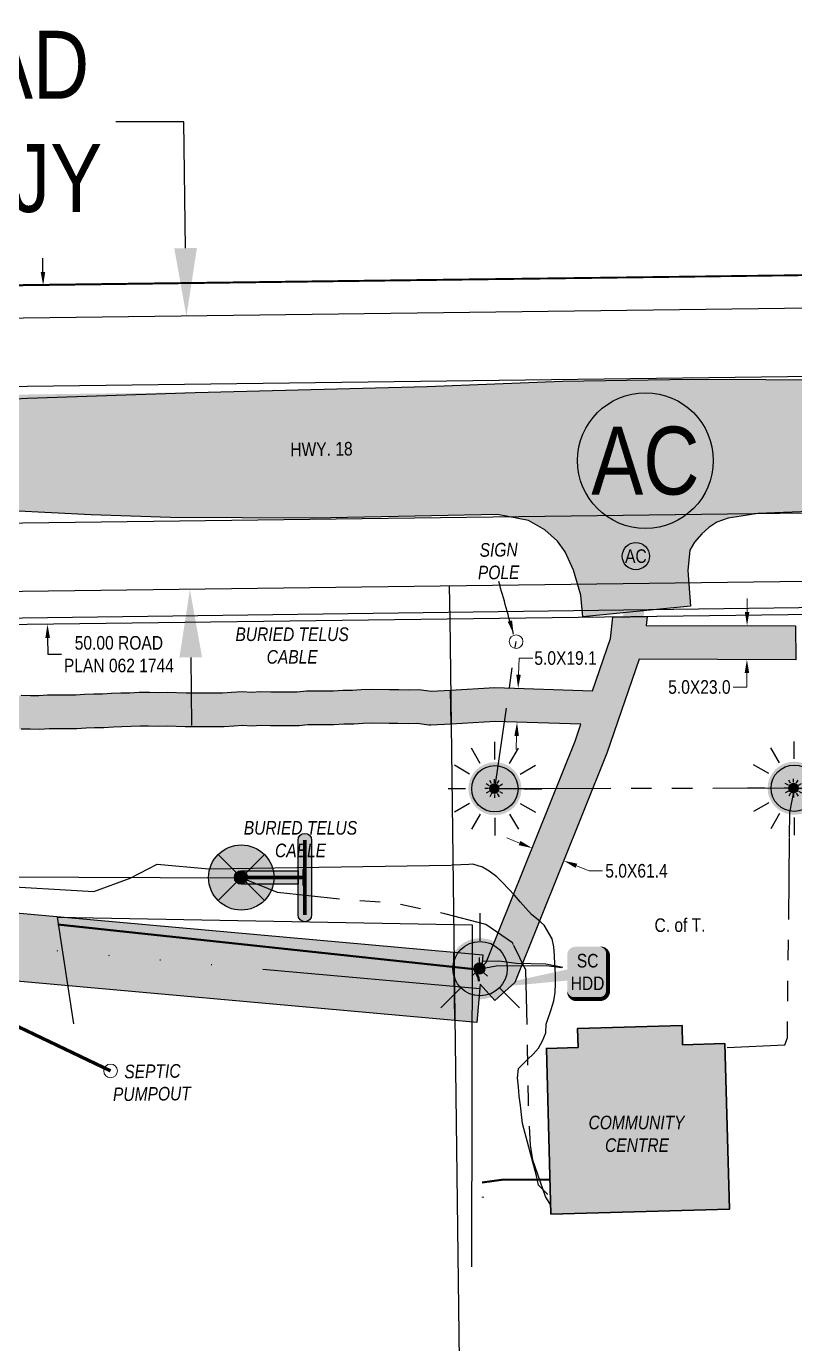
# Model space of a CAD drawing. Extents: x 57693 to 70573, y 5994359 to 6008381.
# Drawn here: x 65379.9 to 65492.8, y 5998393.6 to 5998587.4 of the extents above; entities that cross this region are included whole.
import ezdxf
from ezdxf.enums import TextEntityAlignment as Align

# ---------------------------------------------------------------- set-up
doc = ezdxf.new("R2010")
doc.units = 0
doc.header["$LTSCALE"] = 5
doc.header["$PDSIZE"] = -3
for name, pattern in [('COOP2', [10, 5, -1, 0, -1, 0, -1, 0, -1, 0, -1]), ('DASHDOT', [25.4, 12.7, -6.35, 0, -6.35]), ('POWERLINE5', [7.8, 2.4, -0.6, 0.6, -0.6, 0.6, -0.6, 2.4])]:
    doc.linetypes.add(name, pattern=pattern)
doc.layers.get('Defpoints').update_dxf_attribs({"color": 9})
for name, color, linetype in [('AS-FENCE', 48, 'foc-FENCE'), ('AS-POWER', 104, 'foc-POWER'), ('AS-POWER-EXISTING', 72, 'POWERLINE5'), ('AS-POWER-EXISTING-PP', 72, 'Continuous'), ('AS-POWER-EXISTING-PP-1000', 72, 'Continuous'), ('AS-RESIDENCE-T-1000', 14, 'Continuous'), ('AS-ROADS', 254, 'Continuous'), ('AS-SYMBOL', 7, 'Continuous'), ('AS-SYMBOL-1000', 7, 'Continuous'), ('AS-TELEPHONE', 224, 'foc-TEL'), ('AS-TELEPHONE-T-1000', 224, 'Continuous'), ('CG-NOTES', 7, 'Continuous'), ('CG-NOTES-1000', 7, 'Continuous'), ('L-ROAD-T-1000', 7, 'Continuous'), ('L-TITLEDB', 4, 'Continuous'), ('L-TITLEDB-T', 4, 'Continuous'), ('L-TITLEDB-T-1000', 4, 'Continuous'), ('P-APEX RECON PAY ITEMS-1000', 240, 'Continuous'), ('P-APEX RECON-10m BUFFER', 51, 'COOP2'), ('P-APEX RECON-URBAN', 30, 'COOP2'), ('P-APEX RECON-WORK AREA', 104, 'Continuous')]:
    doc.layers.add(name, color=color, linetype=linetype)
for name, color, linetype, lineweight in [('AS-GENERAL', 48, 'Continuous', 18), ('AS-RECON EXISTING', 151, 'DASHDOT', 40), ('P-APEX RECON-TWS-T-1000', 104, 'Continuous', 9), ('T-TEXT-1000', 48, 'Continuous', 18)]:
    doc.layers.add(name, color=color, linetype=linetype, lineweight=lineweight)
doc.layers.add('AS-STRUCTURE', color=7, linetype='Continuous', lineweight=30, true_color=0x595959)
doc.layers.add('AS-STRUCTURE-H', color=7, linetype='Continuous', true_color=0xa8a8a8)
doc.layers.add('P-APEX RECON-TO BE DRILLED-H', color=7, linetype='Continuous', true_color=0xffafe1)
doc.styles.add('1.8', font='ARIALN.TTF', dxfattribs={"height": 2})
doc.styles.add('175L', font='ARIALN.TTF', dxfattribs={"height": 10})
doc.styles.add('80', font='ARIALN.TTF', dxfattribs={"height": 10})
doc.styles.add('80CG', font='ARIALN.TTF', dxfattribs={"height": 10})
doc.styles.add('foc-LtypeFont', font='ARIALN.TTF', dxfattribs={"height": 7.35})
doc.linetypes.add('foc-FENCE', pattern='A,10,-1,["X",foc-LtypeFont,S=0.2,R=0,X=-0.625,Y=-0.75],-1.24', length=12.24)
doc.linetypes.add('foc-POWER', pattern='A,6,-1,["P",foc-LtypeFont,S=0.2,R=0,X=-0.625,Y=-0.75],-1.24,4', length=12.24)
doc.linetypes.add('foc-TEL', pattern='A,2,-1,["T",foc-LtypeFont,S=0.2,R=0,X=-0.425,Y=-0.75],-1.24,8', length=12.24)
doc.dimstyles.new('Compass 1 000', dxfattribs={"dimtxt": 1.8, "dimasz": 2, "dimexe": 0.2, "dimexo": 0.0625, "dimgap": 0.5, "dimtad": 0, "dimtih": 1, "dimtoh": 1, "dimzin": 0, "dimdsep": 46, "dimtxsty": '1.8', "dimcen": 0.1, "dimse1": 1, "dimse2": 1, "dimclrd": 256, "dimclrt": 256, "dimaunit": 1, "dimadec": 4, "dimazin": 0, "dimtfac": 0.06, "dimtofl": 0, "dimtmove": 0, "dimatfit": 0, "dimfxl": 0.2, "dimtolj": 1, "dimtzin": 0, "dimlwd": -1, "dimarcsym": 0})
doc.dimstyles.new('Compass 5 000', dxfattribs={"dimscale": 5, "dimtxt": 9, "dimasz": 2, "dimexe": 0.2, "dimexo": 0.0625, "dimgap": 0.5, "dimtad": 0, "dimtih": 1, "dimtoh": 1, "dimzin": 0, "dimdsep": 46, "dimtxsty": '80CG', "dimcen": 0.1, "dimse1": 1, "dimse2": 1, "dimclrd": 256, "dimclrt": 256, "dimaunit": 1, "dimadec": 4, "dimazin": 0, "dimtfac": 0.06, "dimtofl": 0, "dimtmove": 0, "dimatfit": 1, "dimfxl": 0.2, "dimtolj": 1, "dimtzin": 0, "dimlwd": -1, "dimarcsym": 0})

# ---------------------------------------------------------------- blocks, each defined once
blk = doc.blocks.new('*U417')
h = blk.add_hatch(color=255)
h.dxf.hatch_style = 1
edge = h.paths.add_edge_path()
edge.add_arc((0, -1.1), 0.2, 179.9939, 359.9939, ccw=False)
edge.add_line((-0.2, -1.1), (-0.2, 0.2))
edge.add_line((-0.2, 0.2), (-0.2, 1.1))
edge.add_arc((0, 1.1), 0.2, -0.0061, 179.9939, ccw=False)
edge.add_line((0.2, 1.1), (0.2, -1.1))
h = blk.add_hatch(color=255)
h.dxf.hatch_style = 1
edge = h.paths.add_edge_path()
edge.add_arc((-1.87, 0), 0.2, 89.9939, 269.9939, ccw=False)
edge.add_line((-1.87, 0.2), (-0.2, 0.2))
edge.add_line((-0.2, 0.2), (-0.2, -0.2))
edge.add_line((-0.2, -0.2), (-1.87, -0.2))
at = {"color": 255}
blk.add_lwpolyline([(0.2, -1.1, -1), (-0.2, -1.1), (-0.2, 0.2), (-0.2, 1.1, -1), (0.2, 1.1)], format="xyb", close=True, dxfattribs=at)
at = {"color": 72, "const_width": 0.1, "flags": 128}
for points in [[(0, -1.1), (0, 1.1)], [(-1.87, 0), (0, 0)]]:
    blk.add_lwpolyline(points, dxfattribs=at)
at = {"color": 255, "flags": 128}
blk.add_lwpolyline([(-1.87, -0.2, -1), (-1.87, 0.2), (-0.2, 0.2), (-0.2, -0.2)], format="xyb", close=True, dxfattribs=at)
blk = doc.blocks.new('POWERPOLE')
h = blk.add_hatch(color=255)
edge = h.paths.add_edge_path()
edge.add_arc((0, 0), 0.96, 0, 360)
at = {"linetype": 'Continuous'}
for p, q in [((0.679, -0.679), (-0.679, 0.679)), ((-0.679, -0.679), (0.679, 0.679))]:
    blk.add_line(p, q, dxfattribs=at)
blk.add_circle((0, 0), 0.96, dxfattribs=at)
blk = doc.blocks.new('*D490')
at = {"layer": 'Defpoints', "color": 0, "transparency": 16777216}
for p in [(65403.42, 5998544.79), (65422.28, 5998545.03), (65422.79, 5998504.83)]:
    blk.add_point(p, dxfattribs=at)
at = {"layer": 'L-TITLEDB-T', "transparency": 16777216}
for p, q in [((65403.06, 5998573.37), (65393.06, 5998573.37)), ((65403.3, 5998554.79), (65403.06, 5998573.37)), ((65404.05, 5998494.59), (65404.18, 5998484.59))]:
    blk.add_line(p, q, dxfattribs=at)
for points in [[(65404.96, 5998554.81), (65401.63, 5998554.77), (65403.42, 5998544.79)], [(65405.72, 5998494.61), (65402.39, 5998494.57), (65403.93, 5998504.59)]]:
    blk.add_solid(points, dxfattribs=at)
at = {"layer": 'L-TITLEDB-T', "transparency": 16777216, "insert": (65356.66, 5998573.37), "char_height": 10, "attachment_point": 5, "style": '80CG'}
blk.add_mtext('\\A1;40.24 ROAD\\PPLAN 468 JY', dxfattribs=at)
blk = doc.blocks.new('*U1187')
h = blk.add_hatch(color=255)
h.dxf.hatch_style = 1
edge = h.paths.add_edge_path()
edge.add_arc((0, 0), 9.99, 0, 360)
at = {"color": 170}
blk.add_circle((0, 0), 9.99, dxfattribs=at)
at = {"color": 170, "style": '175L'}
blk.add_text('AC', height=10, dxfattribs=at).set_placement((0, 0), align=Align.MIDDLE_CENTER)
blk = doc.blocks.new('WAT')
h = blk.add_hatch(color=255)
h.dxf.hatch_style = 1
edge = h.paths.add_edge_path()
edge.add_arc((0, 0), 0.9, 0, 360)
at = {"color": 170}
for p, q in [((0, 0.816), (0, 1.633)), ((-0.577, -0.577), (-1.155, -1.155)), ((0.577, -0.577), (1.155, -1.155))]:
    blk.add_line(p, q, dxfattribs=at)
blk.add_circle((0, 0), 0.8, dxfattribs=at)
blk = doc.blocks.new('*D1963')
at = {"layer": 'Defpoints', "color": 0, "transparency": 16777216}
for p in [(65455.01, 5998468.4), (65459.65, 5998466.54), (65458.9, 5998464.67)]:
    blk.add_point(p, dxfattribs=at)
at = {"layer": 'P-APEX RECON-TWS-T-1000', "transparency": 16777216}
for p, q in [((65452.4, 5998467.27), (65450.55, 5998468.02)), ((65460.75, 5998463.93), (65462.61, 5998463.18)), ((65462.61, 5998463.18), (65464.61, 5998463.18))]:
    blk.add_line(p, q, dxfattribs=at)
for points in [[(65452.53, 5998467.58), (65452.28, 5998466.96), (65454.26, 5998466.53)], [(65460.88, 5998464.24), (65460.63, 5998463.62), (65458.9, 5998464.67)]]:
    blk.add_solid(points, dxfattribs=at)
at = {"layer": 'P-APEX RECON-TWS-T-1000', "transparency": 16777216, "insert": (65469.59, 5998463.18), "char_height": 2, "attachment_point": 5, "style": '1.8'}
blk.add_mtext('\\A1;5.0X61.4', dxfattribs=at)
blk = doc.blocks.new('lightpole')
h = blk.add_hatch(color=255)
h.dxf.hatch_style = 1
h.paths.add_polyline_path([(-0.782, 0, 1), (0.782, 0, 1)])
h.paths.add_polyline_path([(0.682, 0, -1), (-0.682, 0, -1)], flags=16)
h = blk.add_hatch(color=13)
h.dxf.hatch_style = 1
edge = h.paths.add_edge_path()
edge.add_arc((0, 0), 0.682, 0, 360)
at = {"color": 13}
for p, q in [((-0.431, 0.746), (-0.689, 1.194)), ((0, 0.862), (0, 1.379)), ((0.431, 0.746), (0.689, 1.194)), ((-0.746, 0.431), (-1.194, 0.689)), ((0.746, 0.431), (1.194, 0.689)), ((-0.862, 0), (-1.379, 0)), ((0.862, 0), (1.379, 0)), ((-0.746, -0.431), (-1.194, -0.689)), ((-0.431, -0.746), (-0.689, -1.194)), ((0.431, -0.746), (0.689, -1.194)), ((0.746, -0.431), (1.194, -0.689)), ((0, -0.862), (0, -1.379))]:
    blk.add_line(p, q, dxfattribs=at)
blk.add_circle((0, 0), 0.682, dxfattribs=at)
blk = doc.blocks.new('*D1965')
at = {"layer": 'Defpoints', "color": 0, "transparency": 16777216}
for p in [(65451.98, 5998490.04), (65452.19, 5998490.03), (65451.83, 5998485.04)]:
    blk.add_point(p, dxfattribs=at)
at = {"layer": 'P-APEX RECON-TWS-T-1000', "transparency": 16777216}
for p, q in [((65452.25, 5998492.03), (65452.33, 5998494.48)), ((65452.33, 5998494.48), (65454.33, 5998494.48)), ((65451.97, 5998483.04), (65451.9, 5998481.04))]:
    blk.add_line(p, q, dxfattribs=at)
for points in [[(65451.92, 5998492.04), (65452.58, 5998492.02), (65452.19, 5998490.03)], [(65451.63, 5998483.05), (65452.3, 5998483.03), (65452.03, 5998485.04)]]:
    blk.add_solid(points, dxfattribs=at)
at = {"layer": 'P-APEX RECON-TWS-T-1000', "transparency": 16777216, "insert": (65459.16, 5998494.48), "char_height": 2, "attachment_point": 5, "style": '1.8'}
blk.add_mtext('\\A1;5.0X19.1', dxfattribs=at)
blk = doc.blocks.new('*U1966')
at = {"true_color": 0xffffa8}
h = blk.add_hatch(color=51, dxfattribs=at)
edge = h.paths.add_edge_path()
edge.add_line((-9, -20), (9, -20))
edge.add_arc((9, -14), 6, 270, 360)
edge.add_line((15, -14), (15, 12.5))
edge.add_arc((9, 12.5), 6, 0, 90)
edge.add_line((9, 18.5), (-9, 18.5))
edge.add_arc((-9, 12.5), 6, 90, 180)
edge.add_line((-15, 12.5), (-15, -14))
edge.add_arc((-9, -14), 6, 180, 270)
at = {"color": 240, "flags": 128}
blk.add_lwpolyline([(-9, -20, 3, 3, 0), (9, -20, 3, 3, 0.414214), (15, -14, 3, 3, 0), (15, 12.5, 3, 0, 0.414214), (9, 18.5, 0, 0, 0), (-9, 18.5, 0, 0, 0.414214), (-15, 12.5, 0, 0, 0), (-15, -14, 0, 3, 0.414214)], format="xyseb", close=True, dxfattribs=at)
for points in [[(-79.34, -12.34, 0, 10, 0), (0, 0, 5, 5, 0)], [(11.03, -3.01, 0, 10, 0), (0, 0, 5, 5, 0)]]:
    blk.add_lwpolyline(points, format="xyseb", dxfattribs=at)
at = {"color": 4, "style": '80'}
blk.add_attdef('OTHER_001', (-14.7, -5), '', height=10, dxfattribs=at)
blk = doc.blocks.new('*D1973')
at = {"layer": 'Defpoints', "color": 0, "transparency": 16777216}
for p in [(65482.22, 5998499.27), (65482.2, 5998494.28), (65485.83, 5998494.27)]:
    blk.add_point(p, dxfattribs=at)
at = {"layer": 'P-APEX RECON-TWS-T-1000', "transparency": 16777216}
for p, q in [((65485.85, 5998501.26), (65485.86, 5998503.26)), ((65485.83, 5998492.27), (65485.82, 5998490.22)), ((65485.82, 5998490.22), (65483.82, 5998490.22))]:
    blk.add_line(p, q, dxfattribs=at)
for points in [[(65485.52, 5998501.26), (65486.18, 5998501.26), (65485.85, 5998499.26)], [(65485.49, 5998492.27), (65486.16, 5998492.27), (65485.83, 5998494.27)]]:
    blk.add_solid(points, dxfattribs=at)
at = {"layer": 'P-APEX RECON-TWS-T-1000', "transparency": 16777216, "insert": (65478.84, 5998490.22), "char_height": 2, "attachment_point": 5, "style": '1.8'}
blk.add_mtext('\\A1;5.0X23.0', dxfattribs=at)
blk = doc.blocks.new('*D1974')
at = {"layer": 'Defpoints', "color": 0, "transparency": 16777216}
for p in [(65382.35, 5998549.31), (65391.37, 5998549.43), (65392, 5998499.57)]:
    blk.add_point(p, dxfattribs=at)
at = {"layer": 'L-TITLEDB-T-1000', "transparency": 16777216}
for p, q in [((65382.32, 5998551.31), (65382.3, 5998553.31)), ((65383.01, 5998497.46), (65383.04, 5998495.05)), ((65383.04, 5998495.05), (65385.04, 5998495.05))]:
    blk.add_line(p, q, dxfattribs=at)
for points in [[(65382.66, 5998551.31), (65381.99, 5998551.31), (65382.35, 5998549.31)], [(65383.35, 5998497.46), (65382.68, 5998497.45), (65382.99, 5998499.46)]]:
    blk.add_solid(points, dxfattribs=at)
at = {"layer": 'L-TITLEDB-T-1000', "transparency": 16777216, "insert": (65393.49, 5998495.05), "char_height": 2, "attachment_point": 5, "style": '1.8'}
blk.add_mtext('\\A1;50.00 ROAD\\PPLAN 062 1744', dxfattribs=at)
blk = doc.blocks.new('*U2153')
h = blk.add_hatch(color=255)
h.dxf.hatch_style = 1
edge = h.paths.add_edge_path()
edge.add_arc((-9.29, -0.02), 0.2, 90.149, 270.149, ccw=False)
edge.add_line((-9.29, 0.18), (-0.2, 0.2))
edge.add_line((-0.2, 0.2), (-0.2, -0.2))
edge.add_line((-0.2, -0.2), (-9.29, -0.22))
h = blk.add_hatch(color=255)
h.dxf.hatch_style = 1
edge = h.paths.add_edge_path()
edge.add_arc((0, -1.1), 0.2, -179.851, 0.149, ccw=False)
edge.add_line((-0.2, -1.1), (-0.2, 0.2))
edge.add_line((-0.2, 0.2), (-0.2, 1.1))
edge.add_arc((0, 1.1), 0.2, 0.149, 180.149, ccw=False)
edge.add_line((0.2, 1.1), (0.2, -1.1))
at = {"color": 255, "flags": 128}
blk.add_lwpolyline([(-9.29, -0.22, -1), (-9.29, 0.18), (-0.2, 0.2), (-0.2, -0.2)], format="xyb", close=True, dxfattribs=at)
at = {"color": 72, "const_width": 0.1, "flags": 128}
for points in [[(-9.29, -0.02), (0, 0)], [(0, -1.1), (0, 1.1)]]:
    blk.add_lwpolyline(points, dxfattribs=at)
at = {"color": 255}
blk.add_lwpolyline([(0.2, -1.1, -1), (-0.2, -1.1), (-0.2, 0.2), (-0.2, 1.1, -1), (0.2, 1.1)], format="xyb", close=True, dxfattribs=at)

msp = doc.modelspace()

# ---------------------------------------------------------------- hatches: boundary and pattern name
at = {"layer": 'AS-ROADS'}
h = msp.add_hatch(color=256, dxfattribs=at)
h.dxf.hatch_style = 1
h.paths.add_polyline_path([(65284.575, 5998516.152), (65291.572, 5998530.052), (65315.773, 5998530.402), (65335.54, 5998530.755), (65360.955, 5998531.76), (65380.03, 5998532.726), (65404.701, 5998533.55), (65438.822, 5998534.432), (65458.698, 5998535.239), (65477.641, 5998535.502), (65499.586, 5998535.425), (65522.069, 5998535.392), (65544.879, 5998535.426), (65558.001, 5998534.82), (65558.626, 5998519.258), (65529.594, 5998517.605), (65512.717, 5998516.735), (65500.015, 5998516.237), (65487.411, 5998515.773), (65484.991, 5998515.386), (65483.058, 5998515.08), (65481.387, 5998514.463), (65480.231, 5998513.709), (65479.177, 5998512.759), (65478.127, 5998511.552), (65477.454, 5998510.355), (65477.147, 5998507.381), (65477.52, 5998502.138), (65461.725, 5998500.549), (65461.386, 5998503.73), (65460.353, 5998507.439), (65459.091, 5998510.109), (65457.983, 5998511.711), (65456.094, 5998513.33), (65453.723, 5998514.747), (65449.139, 5998515.619), (65437.052, 5998515.361), (65422.166, 5998515.091), (65401.099, 5998515.172), (65389.392, 5998515.556), (65377.743, 5998516.152), (65362.715, 5998516.808), (65349.267, 5998517.048), (65317.976, 5998516.584)])
at = {"layer": 'AS-STRUCTURE-H'}
h = msp.add_hatch(color=256, dxfattribs=at)
h.dxf.hatch_style = 1
h.paths.add_polyline_path([(65461.003, 5998437.193), (65456.356, 5998437.067), (65457.018, 5998412.685), (65483.259, 5998413.398), (65482.597, 5998437.779), (65476.379, 5998437.611), (65476.302, 5998440.431), (65460.926, 5998440.013)])
at = {"layer": 'P-APEX RECON-10m BUFFER'}
h = msp.add_hatch(color=256, dxfattribs=at)
h.dxf.hatch_style = 1
h.paths.add_polyline_path([(65442.26, 5998489.766), (65448.763, 5998490.141), (65463.124, 5998489.684), (65465.775, 5998497.367), (65466.135, 5998500.518), (65471.171, 5998500.582), (65471.025, 5998499.302), (65492.966, 5998499.243), (65493.028, 5998494.246), (65470.005, 5998494.309), (65465.244, 5998480.51), (65451.717, 5998446.752), (65448.765, 5998444.109), (65446.618, 5998446.507), (65446.112, 5998440.879), (65442.879, 5998441.169), (65442.751, 5998451.213), (65447.006, 5998450.831), (65446.851, 5998449.101), (65447.514, 5998449.695), (65460.561, 5998482.255), (65461.418, 5998484.74), (65448.827, 5998485.14), (65442.323, 5998484.766)])
h = msp.add_hatch(color=256, dxfattribs=at)
h.dxf.hatch_style = 1
h.paths.add_polyline_path([(65256.332, 5998481.081), (65256.56, 5998482.507), (65256.645, 5998483.674), (65257.022, 5998485.259), (65257.685, 5998486.744), (65258.336, 5998487.921), (65259.262, 5998489.287), (65260.381, 5998490.315), (65261.383, 5998491.26), (65263.689, 5998492.924), (65264.821, 5998493.644), (65266.32, 5998494.425), (65268.001, 5998494.974), (65269.71, 5998495.147), (65271.212, 5998495.168), (65272.448, 5998495.195), (65273.547, 5998495.359), (65274.941, 5998495.534), (65277.468, 5998495.607), (65278.791, 5998495.633), (65280.1, 5998495.635), (65281.372, 5998495.717), (65282.63, 5998495.703), (65283.872, 5998495.766), (65285.06, 5998495.788), (65286.414, 5998495.831), (65287.848, 5998495.708), (65289.054, 5998495.622), (65290.345, 5998495.516), (65291.618, 5998495.37), (65294.149, 5998495.243), (65295.426, 5998495.153), (65296.791, 5998495.036), (65297.988, 5998494.904), (65299.021, 5998494.83), (65300.186, 5998494.808), (65301.325, 5998494.634), (65302.536, 5998494.559), (65303.888, 5998494.45), (65305.241, 5998494.298), (65306.53, 5998494.14), (65309.082, 5998493.834), (65310.356, 5998493.566), (65311.613, 5998493.379), (65312.945, 5998493.078), (65314.087, 5998492.82), (65315.34, 5998492.673), (65316.572, 5998492.449), (65317.725, 5998492.304), (65318.96, 5998492.156), (65320.232, 5998491.99), (65321.628, 5998491.803), (65322.833, 5998491.673), (65325.531, 5998491.434), (65326.977, 5998491.115), (65328.199, 5998490.884), (65329.462, 5998490.724), (65330.808, 5998490.576), (65332.151, 5998490.325), (65333.391, 5998490.149), (65334.529, 5998490.019), (65335.822, 5998489.967), (65336.739, 5998489.863), (65338.024, 5998490.085), (65341.329, 5998489.581), (65342.408, 5998489.359), (65343.32, 5998489.326), (65344.453, 5998489.333), (65345.678, 5998489.36), (65347.092, 5998489.431), (65348.439, 5998489.33), (65349.761, 5998489.29), (65351.158, 5998489.255), (65353.577, 5998489.137), (65354.892, 5998489.079), (65356.28, 5998489.035), (65357.503, 5998488.925), (65358.74, 5998488.872), (65359.863, 5998488.848), (65361.042, 5998488.978), (65362.516, 5998488.975), (65363.785, 5998488.955), (65365.05, 5998488.982), (65366.39, 5998488.929), (65367.698, 5998488.924), (65370.172, 5998488.857), (65371.523, 5998488.872), (65372.786, 5998488.805), (65373.978, 5998488.808), (65375.156, 5998488.842), (65376.367, 5998488.896), (65377.693, 5998488.991), (65379.114, 5998489.008), (65380.507, 5998489), (65381.697, 5998488.973), (65383.015, 5998489.092), (65385.89, 5998489.083), (65387.154, 5998489.065), (65388.414, 5998489.158), (65389.807, 5998489.207), (65391.078, 5998489.206), (65392.398, 5998489.31), (65393.771, 5998489.356), (65395.076, 5998489.394), (65396.452, 5998489.473), (65397.978, 5998489.479), (65399.264, 5998489.405), (65400.589, 5998489.472), (65403.37, 5998489.384), (65404.754, 5998489.359), (65406.05, 5998489.372), (65407.389, 5998489.354), (65408.731, 5998489.365), (65410.029, 5998489.467), (65411.616, 5998489.569), (65413.021, 5998489.466), (65414.265, 5998489.569), (65415.852, 5998489.533), (65417.142, 5998489.516), (65419.706, 5998489.535), (65421.057, 5998489.675), (65422.489, 5998489.653), (65423.777, 5998489.684), (65425.045, 5998489.671), (65426.433, 5998489.746), (65427.813, 5998489.746), (65429.12, 5998489.854), (65430.577, 5998489.893), (65433.282, 5998489.87), (65434.645, 5998489.86), (65436.075, 5998489.794), (65437.569, 5998489.881), (65439.464, 5998489.606), (65442.26, 5998489.766), (65442.323, 5998484.766), (65439.365, 5998484.595), (65439.083, 5998484.612), (65437.352, 5998484.863), (65436.103, 5998484.792), (65434.512, 5998484.865), (65433.245, 5998484.874), (65430.623, 5998484.896), (65429.392, 5998484.863), (65428.017, 5998484.75), (65426.568, 5998484.75), (65425.155, 5998484.674), (65423.812, 5998484.687), (65422.511, 5998484.656), (65421.277, 5998484.675), (65419.982, 5998484.541), (65417.127, 5998484.52), (65415.762, 5998484.538), (65414.415, 5998484.568), (65413.045, 5998484.455), (65411.594, 5998484.561), (65410.385, 5998484.484), (65408.948, 5998484.371), (65407.377, 5998484.358), (65406.041, 5998484.375), (65404.734, 5998484.362), (65403.246, 5998484.389), (65400.636, 5998484.472), (65399.246, 5998484.401), (65397.844, 5998484.482), (65396.604, 5998484.477), (65395.292, 5998484.402), (65393.928, 5998484.362), (65392.678, 5998484.321), (65391.272, 5998484.21), (65389.892, 5998484.211), (65388.687, 5998484.169), (65387.303, 5998484.066), (65385.846, 5998484.087), (65383.233, 5998484.095), (65381.866, 5998483.972), (65380.437, 5998484.004), (65379.129, 5998484.011), (65377.902, 5998483.997), (65376.655, 5998483.907), (65375.339, 5998483.849), (65374.056, 5998483.812), (65372.659, 5998483.809), (65371.419, 5998483.874), (65370.133, 5998483.86), (65367.621, 5998483.928), (65366.281, 5998483.933), (65365.004, 5998483.984), (65363.799, 5998483.958), (65362.472, 5998483.979), (65361.312, 5998483.981), (65360.085, 5998483.846), (65358.579, 5998483.878), (65357.171, 5998483.939), (65355.978, 5998484.046), (65354.702, 5998484.086), (65353.346, 5998484.146), (65350.973, 5998484.261), (65349.622, 5998484.296), (65348.176, 5998484.339), (65347.031, 5998484.425), (65345.858, 5998484.366), (65344.522, 5998484.337), (65343.245, 5998484.33), (65341.812, 5998484.381), (65340.449, 5998484.661), (65338.073, 5998485.024), (65336.886, 5998484.819), (65335.441, 5998484.982), (65334.145, 5998485.034), (65332.756, 5998485.192), (65331.34, 5998485.393), (65330.075, 5998485.63), (65328.875, 5998485.762), (65327.419, 5998485.947), (65325.975, 5998486.22), (65324.769, 5998486.485), (65322.344, 5998486.701), (65321.029, 5998486.843), (65319.578, 5998487.037), (65318.338, 5998487.199), (65317.116, 5998487.346), (65315.815, 5998487.509), (65314.602, 5998487.729), (65313.242, 5998487.889), (65311.843, 5998488.205), (65310.694, 5998488.465), (65309.474, 5998488.646), (65308.27, 5998488.899), (65305.927, 5998489.18), (65304.659, 5998489.336), (65303.41, 5998489.476), (65302.18, 5998489.575), (65300.791, 5998489.661), (65299.759, 5998489.819), (65298.796, 5998489.837), (65297.536, 5998489.927), (65296.304, 5998490.063), (65295.037, 5998490.171), (65293.848, 5998490.255), (65291.207, 5998490.388), (65289.855, 5998490.543), (65288.671, 5998490.64), (65287.457, 5998490.727), (65286.28, 5998490.828), (65285.185, 5998490.793), (65284.043, 5998490.772), (65282.728, 5998490.706), (65281.506, 5998490.719), (65280.266, 5998490.639), (65278.843, 5998490.637), (65277.588, 5998490.612), (65275.325, 5998490.547), (65274.226, 5998490.409), (65272.873, 5998490.207), (65271.302, 5998490.172), (65269.997, 5998490.154), (65269.04, 5998490.057), (65268.262, 5998489.803), (65267.321, 5998489.313), (65266.494, 5998488.787), (65264.572, 5998487.4), (65263.785, 5998486.658), (65263.072, 5998486.002), (65262.598, 5998485.304), (65262.16, 5998484.512), (65261.774, 5998483.649), (65261.599, 5998482.911), (65261.528, 5998481.93), (65261.265, 5998480.291)])
h = msp.add_hatch(color=256, dxfattribs=at)
h.dxf.hatch_style = 1
h.paths.add_polyline_path([(65442.879, 5998441.169), (65309.635, 5998453.139), (65265.95, 5998468.212), (65263.851, 5998470.067), (65270.47, 5998477.554), (65271.084, 5998477.011), (65311.743, 5998462.982), (65442.751, 5998451.213)])
at = {"layer": 'P-APEX RECON-TO BE DRILLED-H'}
h = msp.add_hatch(color=256, dxfattribs=at)
h.dxf.hatch_style = 1
h.paths.add_polyline_path([(65442.879, 5998441.169), (65309.635, 5998453.139), (65265.95, 5998468.212), (65263.851, 5998470.067), (65270.47, 5998477.554), (65271.084, 5998477.011), (65311.743, 5998462.982), (65442.751, 5998451.213)])

# ---------------------------------------------------------------- linework, layer by layer
at = {"layer": 'AS-FENCE', "flags": 128}
msp.add_lwpolyline([(65386.876, 5998440.685), (65384.464, 5998456.349), (65445.408, 5998455.232), (65445.343, 5998404.944)], dxfattribs=at)
at = {"layer": 'AS-GENERAL', "const_width": 0.5, "flags": 128}
msp.add_lwpolyline([(65392.269, 5998433.754), (65297.033, 5998479.338), (65296.023, 5998479.7)], dxfattribs=at)
at = {"layer": 'AS-GENERAL'}
for centre in [(65451.89, 5998496.91), (65392.269, 5998433.754)]:
    msp.add_circle(centre, 0.999, dxfattribs=at)
at = {"layer": 'AS-POWER'}
msp.add_line((65272.918, 5998462.724), (65411.534, 5998462.137), dxfattribs=at)
at = {"layer": 'AS-POWER', "flags": 128}
msp.add_lwpolyline([(65147.94, 5998545.951), (65360.687, 5998549.072), (66115.4, 5998558.744), (66623.238, 5998564.918), (66973.142, 5998568.788)], dxfattribs=at)
at = {"layer": 'AS-POWER-EXISTING'}
for p, q in [((65448.759, 5998475.257), (65451.883, 5998496.941)), ((65492.805, 5998475.337), (65448.795, 5998475.25))]:
    msp.add_line(p, q, dxfattribs=at)
at = {"layer": 'AS-POWER-EXISTING', "flags": 128}
for points in [[(65482.929, 5998437.218), (65491.401, 5998437.57), (65491.773, 5998438.609), (65492.147, 5998471.787), (65492.809, 5998475.319)], [(65456.877, 5998414.127), (65456.222, 5998415.286), (65454.367, 5998420.615), (65453.984, 5998422.833), (65453.696, 5998429.377), (65453.575, 5998437.386), (65453.316, 5998448.565), (65451.366, 5998452.585), (65447.424, 5998455.281), (65441.391, 5998456.88), (65433.788, 5998458.433), (65427.555, 5998458.851), (65416.789, 5998459.994), (65411.534, 5998462.137)], [(65458.764, 5998448.943), (65456.245, 5998449.469), (65451.956, 5998449.577), (65449.337, 5998449.889), (65446.643, 5998449.85), (65446.591, 5998448.735)], [(65446.6, 5998448.783), (65448.944, 5998449.203), (65456.363, 5998449.239), (65458.746, 5998448.938)]]:
    msp.add_lwpolyline(points, dxfattribs=at)
at = {"layer": 'AS-RECON EXISTING', "flags": 128}
for points in [[(65267.266, 5998473.801), (65267.385, 5998471.121), (65267.198, 5998464.468), (65268.327, 5998464.3), (65278.03, 5998464.195), (65291.532, 5998463.924), (65299.999, 5998463.08), (65312.424, 5998462.469), (65331.736, 5998460.448), (65348.137, 5998458.589), (65365.799, 5998457.081), (65381.901, 5998455.562), (65445.726, 5998448.731), (65446.373, 5998447.469), (65446.559, 5998445.855), (65447.023, 5998436.451), (65446.835, 5998419.474), (65446.914, 5998417.358), (65447.119, 5998411.861), (65447.016, 5998404.154), (65446.947, 5998403.284), (65447.273, 5998391.849), (65448.045, 5998372.103), (65449.289, 5998346.663), (65450.972, 5998304.901), (65402.277, 5998304.621), (65393.602, 5998303.911), (65377.122, 5998302.998), (65329.481, 5998303.296), (65232.866, 5998301.666), (65189.796, 5998301.285), (65181.856, 5998301.214), (65142.001, 5998301.155), (65112.966, 5998299.604), (65116.68, 5997994.131)], [(65446.914, 5998417.358), (65449.761, 5998417.71), (65456.819, 5998417.796)]]:
    msp.add_lwpolyline(points, dxfattribs=at)
at = {"layer": 'AS-ROADS', "flags": 128}
for points, const_width in [([(64243.17, 5998510.443), (66974.018, 5998546.051)], 15.988), ([(65448.251, 5998445.858), (65450.837, 5998449.676), (65468.548, 5998496.568), (65469.34, 5998502.111)], 2.998), ([(65464.519, 5998487.141), (65448.795, 5998487.64), (65439.368, 5998487.098), (65439.338, 5998487.1), (65437.461, 5998487.372), (65436.089, 5998487.293), (65434.578, 5998487.363), (65433.264, 5998487.372), (65430.6, 5998487.394), (65429.256, 5998487.358), (65427.915, 5998487.248), (65426.501, 5998487.248), (65425.1, 5998487.172), (65423.795, 5998487.185), (65422.5, 5998487.155), (65421.167, 5998487.175), (65419.844, 5998487.038), (65417.135, 5998487.018), (65415.807, 5998487.036), (65414.34, 5998487.069), (65413.033, 5998486.961), (65411.605, 5998487.065), (65410.207, 5998486.975), (65408.839, 5998486.868), (65407.383, 5998486.856), (65406.045, 5998486.873), (65404.744, 5998486.861), (65403.308, 5998486.886), (65400.613, 5998486.972), (65399.255, 5998486.903), (65397.911, 5998486.981), (65396.528, 5998486.975), (65395.184, 5998486.898), (65393.849, 5998486.859), (65392.538, 5998486.815), (65391.175, 5998486.708), (65389.85, 5998486.709), (65388.55, 5998486.664), (65387.229, 5998486.565), (65385.868, 5998486.585), (65383.124, 5998486.594), (65381.782, 5998486.472), (65380.472, 5998486.502), (65379.122, 5998486.509), (65377.798, 5998486.494)], 2.998)]:
    msp.add_lwpolyline(points, dxfattribs=dict(at, const_width=const_width))
for points in [[(65284.575, 5998516.152), (65291.572, 5998530.052), (65315.773, 5998530.402), (65335.54, 5998530.755), (65360.955, 5998531.76), (65380.03, 5998532.726), (65404.701, 5998533.55), (65438.822, 5998534.432), (65458.698, 5998535.239), (65477.641, 5998535.502), (65499.586, 5998535.425)], [(65500.015, 5998516.237), (65487.411, 5998515.773), (65484.991, 5998515.386), (65483.058, 5998515.08), (65481.387, 5998514.463), (65480.231, 5998513.709), (65479.177, 5998512.759), (65478.127, 5998511.552), (65477.454, 5998510.355), (65477.147, 5998507.381), (65477.52, 5998502.138), (65461.725, 5998500.549), (65461.386, 5998503.73), (65460.353, 5998507.439), (65459.091, 5998510.109), (65457.983, 5998511.711), (65456.094, 5998513.33), (65453.723, 5998514.747), (65449.139, 5998515.619), (65437.052, 5998515.361), (65422.166, 5998515.091), (65401.099, 5998515.172), (65389.392, 5998515.556), (65377.743, 5998516.152)]]:
    msp.add_lwpolyline(points, dxfattribs=at)
at = {"layer": 'AS-STRUCTURE'}
msp.add_lwpolyline([(65461.003, 5998437.193), (65456.356, 5998437.067), (65457.018, 5998412.685), (65483.259, 5998413.398), (65482.597, 5998437.779), (65476.379, 5998437.611), (65476.302, 5998440.431), (65460.926, 5998440.013)], close=True, dxfattribs=at)
at = {"layer": 'AS-TELEPHONE', "flags": 128}
for points in [[(64242.898, 5998486.688), (65062.591, 5998497.621), (65076.606, 5998498.003), (65092.657, 5998497.668), (65104.42, 5998497.689), (65115.348, 5998497.652), (65126.361, 5998497.998), (65136.983, 5998497.62), (65144.823, 5998497.253), (66973.74, 5998521.781)], [(65256.192, 5998458.291), (65277.997, 5998459.621), (65284.997, 5998464.319), (65292.8, 5998468.95), (65296.467, 5998469.656), (65308.28, 5998470.248), (65325.527, 5998467.379), (65345.588, 5998463.954), (65355.837, 5998462.585), (65374.692, 5998461.018), (65389.828, 5998460.154), (65395.143, 5998462.092), (65399.134, 5998464.158), (65406.72, 5998463.496), (65442.353, 5998464.009)], [(65456.521, 5998415.586), (65456.51, 5998415.606), (65455.192, 5998416.941), (65454.883, 5998418.337), (65452.848, 5998426.024), (65452.531, 5998428.681), (65452.355, 5998430.023), (65452.253, 5998431.423), (65452.101, 5998432.752), (65452.248, 5998434.108), (65453.603, 5998435.495), (65454.41, 5998436.236), (65455.2, 5998437.108), (65455.796, 5998438.185), (65456.272, 5998439.345), (65456.325, 5998440.605), (65457.027, 5998442.804), (65457.428, 5998444.06), (65457.632, 5998445.311), (65457.691, 5998446.635), (65457.67, 5998447.996), (65457.575, 5998449.425), (65457.532, 5998450.739), (65457.432, 5998452.01), (65457.176, 5998453.161), (65455.994, 5998455.182), (65455.196, 5998455.94), (65454.179, 5998456.764), (65453.302, 5998457.681), (65452.48, 5998458.635), (65451.648, 5998459.608), (65450.75, 5998460.561), (65449.874, 5998461.474), (65449.042, 5998462.287), (65447.921, 5998463.126), (65446.964, 5998463.74), (65445.53, 5998464.166), (65445.514, 5998464.164), (65444.957, 5998464.139), (65443.757, 5998464.09), (65442.422, 5998464.028)]]:
    msp.add_lwpolyline(points, dxfattribs=at)
at = {"layer": 'L-TITLEDB', "flags": 128}
for points in [[(66046.743, 5998557.877), (65240.498, 5998547.612)], [(66046.805, 5998553.001), (65240.558, 5998542.736)], [(66046.933, 5998542.949), (65167.951, 5998531.758)], [(66047.189, 5998522.846), (65168.23, 5998511.655)], [(66047.317, 5998512.794), (65241.057, 5998502.529)], [(66047.379, 5998507.918), (65241.12, 5998497.653)], [(65442.065, 5998505.088), (65442.127, 5998500.212)], [(65442.127, 5998500.212), (65444.557, 5998309.302)]]:
    msp.add_lwpolyline(points, dxfattribs=at)
at = {"layer": 'P-APEX RECON-URBAN', "ltscale": 1.5, "flags": 128}
msp.add_lwpolyline([(65267.161, 5998473.811), (65268.517, 5998472.611), (65310.689, 5998458.061), (65446.559, 5998445.855)], dxfattribs=at)
at = {"layer": 'P-APEX RECON-WORK AREA', "flags": 128}
for points in [[(65442.26, 5998489.766), (65448.763, 5998490.141), (65463.124, 5998489.684), (65465.775, 5998497.367), (65466.135, 5998500.518), (65471.171, 5998500.582), (65471.025, 5998499.302), (65492.966, 5998499.243), (65493.028, 5998494.246), (65470.005, 5998494.309), (65465.244, 5998480.51), (65451.717, 5998446.752), (65448.765, 5998444.109), (65446.618, 5998446.507), (65446.112, 5998440.879), (65442.879, 5998441.169), (65442.751, 5998451.213), (65447.006, 5998450.831), (65446.851, 5998449.101), (65447.514, 5998449.695), (65460.561, 5998482.255), (65461.418, 5998484.74), (65448.827, 5998485.14), (65442.323, 5998484.766)], [(65442.879, 5998441.169), (65309.635, 5998453.139), (65265.95, 5998468.212), (65263.851, 5998470.067), (65270.47, 5998477.554), (65271.084, 5998477.011), (65311.743, 5998462.982), (65442.751, 5998451.213)]]:
    msp.add_lwpolyline(points, close=True, dxfattribs=at)
msp.add_lwpolyline([(65379.114, 5998489.008), (65380.507, 5998489), (65381.697, 5998488.973), (65383.015, 5998489.092), (65385.89, 5998489.083), (65387.154, 5998489.065), (65388.414, 5998489.158), (65389.807, 5998489.207), (65391.078, 5998489.206), (65392.398, 5998489.31), (65393.771, 5998489.356), (65395.076, 5998489.394), (65396.452, 5998489.473), (65397.978, 5998489.479), (65399.264, 5998489.405), (65400.589, 5998489.472), (65403.37, 5998489.384), (65404.754, 5998489.359), (65406.05, 5998489.372), (65407.389, 5998489.354), (65408.731, 5998489.365), (65410.029, 5998489.467), (65411.616, 5998489.569), (65413.021, 5998489.466), (65414.265, 5998489.569), (65415.852, 5998489.533), (65417.142, 5998489.516), (65419.706, 5998489.535), (65421.057, 5998489.675), (65422.489, 5998489.653), (65423.777, 5998489.684), (65425.045, 5998489.671), (65426.433, 5998489.746), (65427.813, 5998489.746), (65429.12, 5998489.854), (65430.577, 5998489.893), (65433.282, 5998489.87), (65434.645, 5998489.86), (65436.075, 5998489.794), (65437.569, 5998489.881), (65439.464, 5998489.606), (65442.26, 5998489.766), (65442.323, 5998484.766), (65439.365, 5998484.595), (65439.083, 5998484.612), (65437.352, 5998484.863), (65436.103, 5998484.792), (65434.512, 5998484.865), (65433.245, 5998484.874), (65430.623, 5998484.896), (65429.392, 5998484.863), (65428.017, 5998484.75), (65426.568, 5998484.75), (65425.155, 5998484.674), (65423.812, 5998484.687), (65422.511, 5998484.656), (65421.277, 5998484.675), (65419.982, 5998484.541), (65417.127, 5998484.52), (65415.762, 5998484.538), (65414.415, 5998484.568), (65413.045, 5998484.455), (65411.594, 5998484.561), (65410.385, 5998484.484), (65408.948, 5998484.371), (65407.377, 5998484.358), (65406.041, 5998484.375), (65404.734, 5998484.362), (65403.246, 5998484.389), (65400.636, 5998484.472), (65399.246, 5998484.401), (65397.844, 5998484.482), (65396.604, 5998484.477), (65395.292, 5998484.402), (65393.928, 5998484.362), (65392.678, 5998484.321), (65391.272, 5998484.21), (65389.892, 5998484.211), (65388.687, 5998484.169), (65387.303, 5998484.066), (65385.846, 5998484.087), (65383.233, 5998484.095), (65381.866, 5998483.972), (65380.437, 5998484.004), (65379.129, 5998484.011)], dxfattribs=at)

# ---------------------------------------------------------------- block references
at = {"layer": 'AS-POWER-EXISTING-PP', "xscale": 4.999999999999973, "yscale": 4.999999999999973, "zscale": 4.999999999999973}
msp.add_blockref('POWERPOLE', (65411.481, 5998462.203), dxfattribs=at)
at = {"layer": 'AS-POWER-EXISTING-PP-1000', "xscale": 0.9985053529102428, "yscale": 0.9985053529102428, "zscale": 0.9985053529102428}
msp.add_blockref('POWERPOLE', (65411.423, 5998462.228), dxfattribs=at)
at = {"layer": 'AS-SYMBOL'}
for name, p, xscale, yscale, zscale in [('lightpole', (65448.78, 5998475.27), 4.996261984999982, 4.996261984999982, 4.996261984999982), ('lightpole', (65492.78, 5998475.34), 4.996261984999982, 4.996261984999982, 4.996261984999982), ('*U417', (65420.829, 5998462.202), 4.999999999999973, 4.999999999999973, 4.999999999999973), ('WAT', (65446.6, 5998448.79), 4.996261984999982, 4.996261984999982, 4.996261984999982)]:
    msp.add_blockref(name, p, dxfattribs=dict(at, xscale=xscale, yscale=yscale, zscale=zscale))
at = {"layer": 'AS-SYMBOL-1000'}
for name, p, xscale, yscale, zscale in [('lightpole', (65448.695, 5998475.285), 0.9985053529102428, 0.9985053529102428, 0.9985053529102428), ('lightpole', (65492.662, 5998475.355), 0.9985053529102428, 0.9985053529102428, 0.9985053529102428), ('*U2153', (65420.764, 5998462.227), 0.999252397, 0.999252397, 0.999252397), ('WAT', (65446.516, 5998448.825), 0.9985053529102428, 0.9985053529102428, 0.9985053529102428)]:
    msp.add_blockref(name, p, dxfattribs=dict(at, xscale=xscale, yscale=yscale, zscale=zscale))
at = {"layer": 'CG-NOTES', "xscale": 0.999252397, "yscale": 0.999252397, "zscale": 0.999252397}
msp.add_blockref('*U1187', (65470.902, 5998523.539), dxfattribs=at)
at = {"layer": 'CG-NOTES-1000', "xscale": 0.1998504793999991, "yscale": 0.1998504793999991, "zscale": 0.1998504793999991}
msp.add_blockref('*U1187', (65469.5, 5998509.487), dxfattribs=at)
at = {"layer": 'P-APEX RECON PAY ITEMS-1000'}
ref = msp.add_blockref('*U1966', (65462.415, 5998448.32), dxfattribs=dict(at, xscale=0.1998504793999991, yscale=0.1998504793999991, zscale=0.1998504793999991))
ref.add_attrib('OTHER_001', 'SC', (65460.821, 5998448.969), dxfattribs={"layer": '0', "color": 4, "height": 1.9985, "style": '80'})
ref.add_attrib('OTHER_002', 'HDD', (65459.912, 5998445.638), dxfattribs={"layer": '0', "color": 4, "height": 1.9985, "style": '80'})

# ---------------------------------------------------------------- texts
at = {"layer": 'AS-RESIDENCE-T-1000', "insert": (65462.426, 5998427.163), "char_height": 1.9985, "attachment_point": 1, "style": '80'}
msp.add_mtext_dynamic_manual_height_columns('\\pi0.11898;{\\fArial Narrow|b0|i1|c0|p34;COMMUNITY\\P\\pi2.5428;CENTRE}', width=14.38971, gutter_width=45.022, heights=[0], dxfattribs=at)
at = {"layer": 'AS-TELEPHONE-T-1000', "char_height": 1.9985, "attachment_point": 1, "style": '1.8'}
for insert in [(65410.318, 5998498.995), (65411.545, 5998470.516)]:
    msp.add_mtext_dynamic_manual_height_columns('\\pi0.31157;{\\fArial Narrow|b0|i1|c0|p34;BURIED TELUS\\P\\pi4.8989;CABLE}', width=17.19873, gutter_width=10, heights=[0], dxfattribs=dict(at, insert=insert))
at = {"layer": 'L-ROAD-T-1000', "insert": (65418.583, 5998526.17), "char_height": 1.9985, "attachment_point": 1, "rotation": 0.72941, "style": '80'}
msp.add_mtext_dynamic_manual_height_columns('\\pi0.10132;HWY. 18', width=9.08276, gutter_width=44.931, heights=[0], dxfattribs=at)
at = {"layer": 'L-TITLEDB-T-1000', "insert": (65472.166, 5998456.187), "char_height": 1.99701, "attachment_point": 1, "rotation": 0.26693, "style": '80'}
msp.add_mtext_dynamic_manual_height_columns('\\pi0.069956;C. of T.', width=7.33651, gutter_width=45.022, heights=[0], dxfattribs=at)
at = {"layer": 'T-TEXT-1000', "char_height": 1.9985, "attachment_point": 1, "rotation": 0.72941, "style": '80'}
for s, insert in [('\\pi1.4029;{\\fArial Narrow|b0|i1|c0|p34;SIGN\\P\\pi1.1064;POLE}', (65445.112, 5998511.37)), ('\\pi0.094213;{\\fArial Narrow|b0|i1|c0|p34;SEPTIC\\P\\pi-1.6187;PUMPOUT}', (65394.181, 5998434.653))]:
    msp.add_mtext_dynamic_manual_height_columns(s, width=8.31332, gutter_width=44.931, heights=[0], dxfattribs=dict(at, insert=insert))

# ---------------------------------------------------------------- dimensions: what is measured, and where the dimension line sits
at = {"layer": 'L-TITLEDB-T', "color": 2}
dim = msp.add_linear_dim(base=(65403.422, 5998544.788), p1=(65422.789, 5998504.825), p2=(65422.284, 5998545.025), angle=90.71893, text='40.24 ROAD\\PPLAN 468 JY', dimstyle='Compass 5 000', dxfattribs=at)
dim.commit()
dim.dimension.update_dxf_attribs({"geometry": '*D490', "text_midpoint": (65356.662, 5998573.37), "dimtype": 161})
at = {"layer": 'L-TITLEDB-T-1000'}
dim = msp.add_linear_dim(base=(65382.349, 5998549.31), p1=(65392.005, 5998499.572), p2=(65391.366, 5998549.426), angle=90.73377, text='50.00 ROAD\\PPLAN 062 1744', dimstyle='Compass 1 000', dxfattribs=at)
dim.commit()
dim.dimension.update_dxf_attribs({"geometry": '*D1974', "text_midpoint": (65393.488, 5998495.05), "dimtype": 161})
at = {"layer": 'P-APEX RECON-TWS-T-1000'}
for base, p1, p2, angle, text, picture, middle in [((65485.832, 5998494.266), (65482.217, 5998499.272), (65482.203, 5998494.276), 269.84492, '5.0X23.0', '*D1973', (65478.836, 5998490.217)), ((65452.188, 5998490.032), (65451.825, 5998485.045), (65451.984, 5998490.038), 88.1792, '5.0X19.1', '*D1965', (65459.159, 5998494.483))]:
    dim = msp.add_linear_dim(base=base, p1=p1, p2=p2, angle=angle, text=text, dimstyle='Compass 1 000', dxfattribs=at)
    dim.commit()
    dim.dimension.update_dxf_attribs({"geometry": picture, "text_midpoint": middle, "dimtype": 161})
dim = msp.add_aligned_dim(p1=(65455.007, 5998468.396), p2=(65459.645, 5998466.537), distance=-2.01, text='5.0X61.4', dimstyle='Compass 1 000', dxfattribs=at)
dim.commit()
dim.dimension.update_dxf_attribs({"geometry": '*D1963', "text_midpoint": (65469.595, 5998463.184)})

# ---------------------------------------------------------------- leaders
at = {"layer": 'T-TEXT-1000', "path_type": 1}
msp.add_leader([(65451.522, 5998498.003), (65449.347, 5998505.755)], dimstyle='Compass 1 000', override={"dimgap": 0.5, "dimtad": 0}, dxfattribs=at)

doc.saveas('drawing.dxf')
